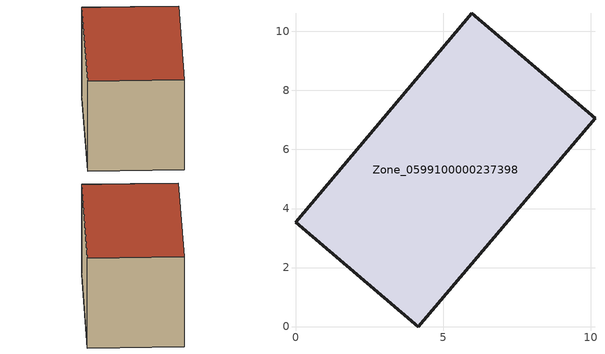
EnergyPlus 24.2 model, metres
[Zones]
Zone_0599100000237398
 floor ground (C_G): 10.15,7.06 4.16,0 0,3.53 5.97,10.61 z0.14
 wall outside (C_F): 10.15,7.06 5.97,10.61 0,3.53 4.16,0 10.15,7.06 z0.14:5.81
 roof outside (C_R): 4.16,0 10.15,7.06 5.97,10.61 0,3.53 z5.81
[BUILDING]
Pand.0599100000237398: North Axis=0; Terrain=City; Loads Convergence Tolerance Value=0.04; Temperature Convergence Tolerance Value=0.4; Solar Distribution=FullExterior; Maximum Number of Warmup Days=25; Minimum Number of Warmup Days=1
[Site:Location]
Rotterdam.The.Hague.AP_ZH_NLD Design_Conditions: Latitude=51.96; Longitude=4.45; Time Zone=1; Elevation=-4.5
[SITE:GROUNDTEMPERATURE:BUILDINGSURFACE]
18, 18, 18, 18, 18, 18, 18, 18, 18, 18, 18, 18
[MATERIAL] Thermal Absorptance=0.9; Solar Absorptance=0.7; Visible Absorptance=0.7
Name | Roughness | Thickness | Conductivity | Density | Specific Heat
G.TC.1946-1964 | MediumSmooth | 0.15 | 1 | 540 | 1210
F.TC.1946-1964 | Rough | 0.3 | 0.857143 | 1920 | 840
R.TC.1946-1964 | MediumRough | 0.2 | 0.235294 | 1500 | 1000
[CONSTRUCTION]
C_G: G.TC.1946-1964
C_F: F.TC.1946-1964
C_R: R.TC.1946-1964
[ZONE]
Zone_0599100000237398: Type=1; Multiplier=1; Ceiling Height=Autocalculate; Volume=Autocalculate; Floor Area=autocalculate; Part of Total Floor Area=Yes
[ZONEINFILTRATION:DESIGNFLOWRATE]
Infil_Zone_0599100000237398: Zone or ZoneList or Space or SpaceList=Zone_0599100000237398; Schedule=AlwaysOn; Design Flow Rate Calculation Method=Flow/Area; Flow Rate per Floor Area=0.003; Constant Term Coefficient=1; Temperature Term Coefficient=0; Velocity Term Coefficient=0; Velocity Squared Term Coefficient=0
[HVACTEMPLATE:ZONE:IDEALLOADSAIRSYSTEM]
Zone_0599100000237398: Maximum Heating Supply Air Temperature=50; Minimum Cooling Supply Air Temperature=13; Maximum Heating Supply Air Humidity Ratio=0.0156; Minimum Cooling Supply Air Humidity Ratio=0.0077; Heating Limit=NoLimit; Cooling Limit=NoLimit; Dehumidification Control Type=ConstantSensibleHeatRatio; Cooling Sensible Heat Ratio=0.7; Dehumidification Setpoint=60; Humidification Control Type=None; Humidification Setpoint=30; Outdoor Air Method=None; Outdoor Air Flow Rate per Person=0.00944; Outdoor Air Flow Rate per Zone Floor Area=0; Outdoor Air Flow Rate per Zone=0; Demand Controlled Ventilation Type=None; Outdoor Air Economizer Type=NoEconomizer; Heat Recovery Type=None; Sensible Heat Recovery Effectiveness=0.7; Latent Heat Recovery Effectiveness=0.65
[ZONECONTROL:THERMOSTAT]
ThermostatControl_Zone_0599100000237398: Zone or ZoneList=Zone_0599100000237398; Control Type Schedule=DualSetpointControlType; Control 1=Thermostat_Zone_0599100000237398; Temperature Difference Between Cutout And Setpoint=0
[THERMOSTATSETPOINT:DUALSETPOINT]
Thermostat_Zone_0599100000237398: Heating Setpoint Temperature Schedule=HeatingSetpoint_Zone_0599100000237398; Cooling Setpoint Temperature Schedule=CoolingSetpoint_Zone_0599100000237398
[SCHEDULE:COMPACT]
HeatingSetpoint_Zone_0599100000237398: Through: 12/31, For: AllDays, Until: 24:00, 21
CoolingSetpoint_Zone_0599100000237398: Through: 12/31, For: AllDays, Until: 24:00, 24
DualSetpointControlType: Through: 12/31, For: AllDays, Until: 24:00, 4
AlwaysOn: Through: 12/31, For: AllDays, Until: 24:00, 1
